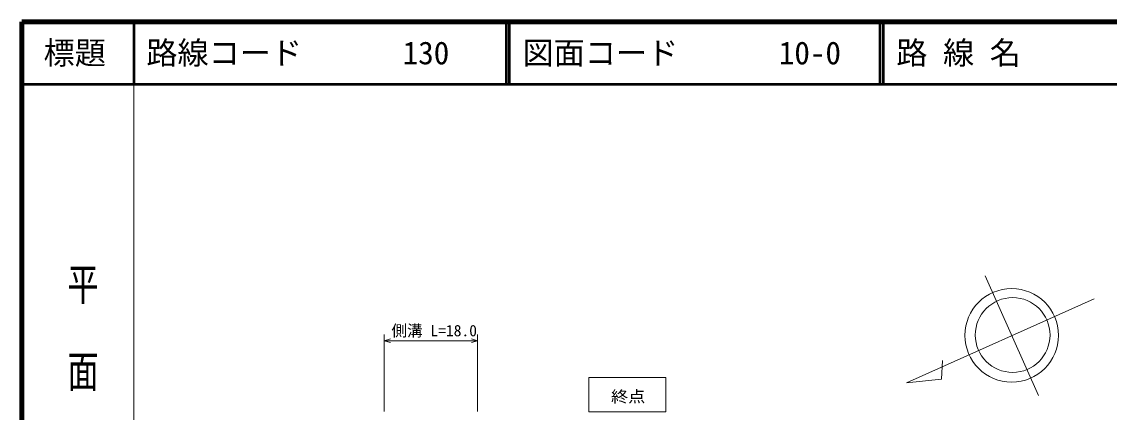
# Model space of a CAD drawing. Units: millimetres, scale not verified. Extents: x 40000 to 680000, y 20000 to 380000.
# Drawn here: x 40000 to 214557, y 317340 to 380000 of the extents above; entities that cross this region are included whole.
import ezdxf
from ezdxf.enums import TextEntityAlignment as Align

# ---------------------------------------------------------------- set-up
doc = ezdxf.new("R2010")
doc.units = ezdxf.units.MM
doc.header["$LTSCALE"] = 1000
for name, color, linetype, lineweight in [('M-BMK-SRVR', 3, 'Continuous', 13), ('M-STR-HTXT', 7, 'Continuous', 13), ('M-TTL', 2, 'Continuous', 140), ('M-TTL-BAND', 7, 'Continuous', 13), ('M-TTL-LINE', 7, 'Continuous', 50)]:
    doc.layers.add(name, color=color, linetype=linetype, lineweight=lineweight)
doc.layers.add('M-TTL-TXT', color=7, linetype='Continuous')
doc.styles.add('@ＭＳ ゴシック', font='')
doc.styles.add('ＭＳ ゴシック', font='')
doc.styles.get('@ＭＳ ゴシック').set_extended_font_data('@MS Gothic')
doc.styles.get('ＭＳ ゴシック').set_extended_font_data('MS Gothic')

msp = doc.modelspace()

# ---------------------------------------------------------------- linework, layer by layer
at = {"layer": 'M-BMK-SRVR'}
for p, q in [((203196, 320046), (194639, 339224)), ((212159, 335543), (181996, 322085)), ((187637, 322625), (187774, 325622)), ((181996, 322085), (187637, 322625))]:
    msp.add_line(p, q, dxfattribs=at)
for centre, radius in [((198900, 329674), 7500), ((199048, 329730), 6000)]:
    msp.add_circle(centre, radius, dxfattribs=at)
at = {"layer": 'M-STR-HTXT'}
for p, q in [((98180, 317441), (98180, 329815)), ((98180, 328815), (99180, 329095)), ((99180, 328535), (98180, 328815)), ((98180, 328815), (113173, 328815)), ((112173, 329095), (113173, 328815)), ((113173, 328815), (112173, 328535)), ((113173, 329815), (113173, 317441)), ((131025, 317433), (131025, 322896)), ((131025, 322896), (143392, 322896)), ((143392, 322896), (143392, 317433)), ((143392, 317433), (131025, 317433))]:
    msp.add_line(p, q, dxfattribs=at)
at = {"layer": 'M-TTL'}
for p, q in [((40000, 380000), (40000, 20000)), ((680000, 380000), (40000, 380000))]:
    msp.add_line(p, q, dxfattribs=at)
at = {"layer": 'M-TTL-BAND'}
msp.add_line((58000, 370000), (58000, 20000), dxfattribs=at)
at = {"layer": 'M-TTL-LINE'}
for p, q in [((58000, 380000), (58000, 370000)), ((117750, 380000), (117750, 370000)), ((118250, 380000), (118250, 370000)), ((177750, 380000), (177750, 370000)), ((178250, 380000), (178250, 370000)), ((40000, 370000), (680000, 370000))]:
    msp.add_line(p, q, dxfattribs=at)

# ---------------------------------------------------------------- texts
at = {"layer": 'M-STR-HTXT', "style": 'ＭＳ ゴシック'}
msp.add_text('側溝 L=18.0', height=1833, dxfattribs=at).set_placement((99343, 328973), align=Align.BOTTOM_LEFT)
at = {"layer": 'M-STR-HTXT', "style": 'ＭＳ ゴシック', "width": 1.1}
msp.add_text('終点', height=1833, dxfattribs=at).set_placement((134583, 318394), align=Align.BOTTOM_LEFT)
at = {"layer": 'M-TTL-BAND', "style": '@ＭＳ ゴシック', "width": 1.4}
msp.add_text('平  面  図', height=3666, rotation=270, dxfattribs=at).set_placement((49777, 306475), align=Align.MIDDLE_RIGHT)
at = {"layer": 'M-TTL-TXT', "style": 'ＭＳ ゴシック'}
msp.add_text('標題', height=3666, dxfattribs=at).set_placement((48500, 375000), align=Align.MIDDLE_CENTER)
for s, p in [('路線コード', (60000, 375000)), ('図面コード', (120380, 375000)), ('路 線 名', (180380, 375000)), ('130', (101142, 375000)), ('10-0', (161521, 375000))]:
    msp.add_text(s, height=3666, dxfattribs=at).set_placement(p, align=Align.MIDDLE_LEFT)

doc.saveas('drawing.dxf')
